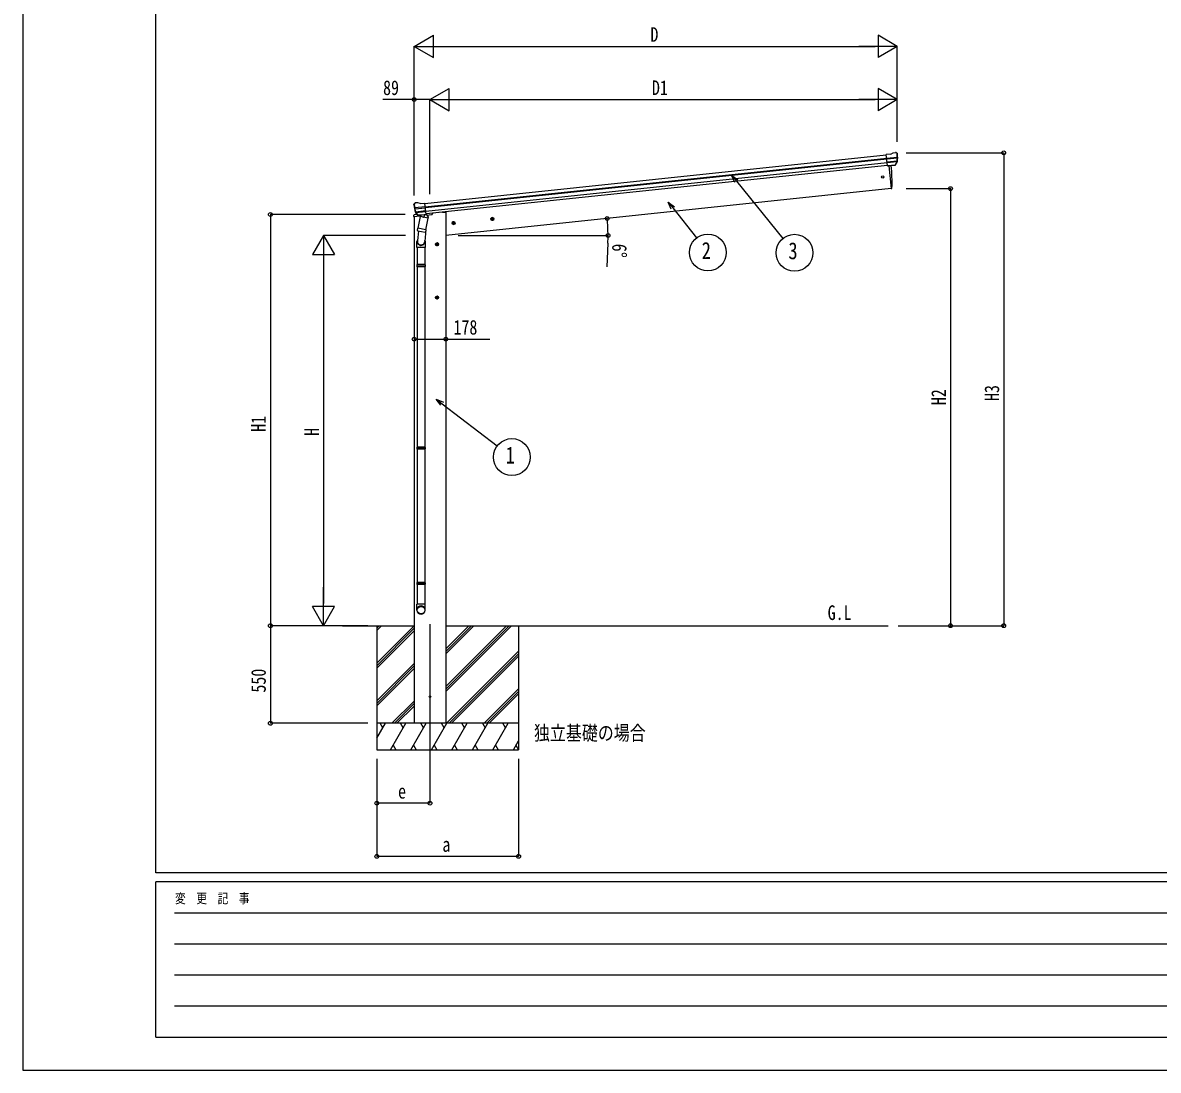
# Model space of a CAD drawing. Units: millimetres, scale not verified. Extents: x -10512 to 10512, y -7425 to 7425.
# Drawn here: x -10512 to -4109, y -7425 to -1520 of the extents above; entities that cross this region are included whole.
import ezdxf
from ezdxf.enums import TextEntityAlignment as Align

# ---------------------------------------------------------------- set-up
doc = ezdxf.new("R2010")
doc.units = ezdxf.units.MM
doc.header["$LTSCALE"] = 40
for name, color, linetype in [('0-2_USER1', 3, 'Continuous'), ('0-3_YKK_12', 2, 'Continuous'), ('0-4_YKK_13', 4, 'Continuous'), ('0-5_YKK_A1', 4, 'Continuous'), ('0-6_YKK_D', 6, 'Continuous'), ('0-7_YKK_ZWAK', 7, 'Continuous')]:
    doc.layers.add(name, color=color, linetype=linetype)
doc.styles.add('ＭＳ ゴシック', font='')
doc.styles.get('ＭＳ ゴシック').set_extended_font_data('MS Gothic')

msp = doc.modelspace()

# ---------------------------------------------------------------- linework, layer by layer
at = {"layer": '0-3_YKK_12'}
msp.add_line((-8216.05, -4910.11), (-8216.05, -5669.32), dxfattribs=at)
at = {"layer": '0-4_YKK_13'}
for p, q in [((-5616.43, -2260.15), (-5642.95, -2262.94)), ((-5636.16, -2327.49), (-5642.95, -2262.94)), ((-5640.79, -2283.47), (-5581.05, -2277.19)), ((-5580.57, -2283.06), (-5640.18, -2289.32)), ((-5581.41, -2299.81), (-5638.44, -2305.81)), ((-5582.8, -2304.47), (-5637.97, -2310.27)), ((-5591.36, -2321.05), (-5581.91, -2302.75)), ((-5590.31, -2321.48), (-5580.18, -2303.22)), ((-5590.11, -2251.35), (-5590.11, -2251.35)), ((-5586.44, -2252.44), (-5586.45, -2252.44)), ((-5586.44, -2252.44), (-5582.12, -2255.94)), ((-5582.12, -2255.94), (-5581.26, -2256.63)), ((-5579.88, -2260.33), (-5580.18, -2258.48)), ((-5592.81, -2322.71), (-5636.19, -2327.27)), ((-5636.16, -2327.49), (-5626.22, -2326.45)), ((-5629.28, -2326.77), (-5615.79, -2455.15)), ((-5626.22, -2326.45), (-5625.95, -2326.51)), ((-5625.95, -2326.51), (-5600.61, -2323.85)), ((-5600.61, -2323.85), (-5600.36, -2323.73)), ((-5600.36, -2323.73), (-5592.67, -2322.92)), ((-5615.79, -2455.15), (-5613.73, -2454.86)), ((-8306.93, -2546.96), (-8307.02, -2545.08)), ((-8305.65, -2542.19), (-8306.35, -2543.05)), ((-8302.15, -2537.87), (-8305.65, -2542.19)), ((-8242.54, -2556.92), (-8302.28, -2563.2)), ((-8302.15, -2537.87), (-8302.15, -2537.87)), ((-8298.79, -2536.05), (-8298.79, -2536.05)), ((-8271.22, -2539.18), (-8244.7, -2536.39)), ((-8237.91, -2600.95), (-8244.7, -2536.39)), ((-8308.63, -2605.76), (-8309.53, -2612.59)), ((-8309.53, -2612.59), (-8272.08, -2608.65)), ((-8287, -2601.17), (-8305.97, -2603.16)), ((-8301.53, -2569.04), (-8241.92, -2562.78)), ((-8284.02, -2604.6), (-8297.71, -2588.84)), ((-8297.22, -2585.26), (-8240.19, -2579.26)), ((-8283.08, -2603.96), (-8296.12, -2588.03)), ((-8294.9, -2589.53), (-8239.72, -2583.73)), ((-8270.65, -2612.92), (-8284.01, -2678.58)), ((-8273.72, -2604.71), (-8281.41, -2605.52)), ((-8281.31, -2605.28), (-8237.94, -2600.72)), ((-8280.64, -2604.56), (-8279.07, -2604.39)), ((-8279.07, -2604.39), (-8241.53, -2600.45)), ((-8277.28, -2604.86), (-8277.43, -2605.59)), ((-8276.81, -2606.72), (-8252.06, -2616.47)), ((-8273.44, -2604.77), (-8273.72, -2604.71)), ((-8248.11, -2602.11), (-8273.44, -2604.77)), ((-8225.77, -2622.05), (-8270.65, -2612.92)), ((-8268.48, -2610), (-8269.14, -2613.23)), ((-8247.67, -2601.48), (-8250.59, -2615.83)), ((-8247.86, -2601.99), (-8248.11, -2602.11)), ((-8237.91, -2600.95), (-8247.86, -2601.99)), ((-8241.53, -2600.45), (-8239.97, -2600.28)), ((-8239.13, -2687.71), (-8225.77, -2622.05)), ((-8238.15, -2598.4), (-8237.23, -2598.59)), ((-8237.23, -2598.59), (-8226.02, -2615.51)), ((-8233.31, -2604.58), (-8206.52, -2601.76)), ((-8226.02, -2615.51), (-8227.29, -2621.74)), ((-8201.66, -2594.21), (-8202.08, -2597.44)), ((-8286.49, -2690.83), (-8284, -2678.58)), ((-8239.13, -2687.71), (-8284.01, -2678.58)), ((-8238.7, -2685.57), (-8245.35, -2753.31)), ((-8239.14, -2687.71), (-8241.68, -2700.18)), ((-8289.31, -2786.75), (-8289.31, -2752.4)), ((-8281.6, -2693.86), (-8287.16, -2749.59)), ((-8286.28, -2692.22), (-8286.28, -2692.22)), ((-8284.94, -2693.18), (-8243.98, -2701.52)), ((-8243.31, -2752.09), (-8243.31, -2786.75)), ((-8243.31, -2786.75), (-8289.31, -2786.75)), ((-8287.31, -2786.75), (-8287.31, -2883.49)), ((-8245.31, -2786.75), (-8245.31, -2883.49)), ((-8289.31, -2885.49), (-8288.31, -2883.49)), ((-8243.31, -2885.49), (-8289.31, -2885.49)), ((-8243.31, -2893.49), (-8289.31, -2893.49)), ((-8244.31, -2883.49), (-8288.31, -2883.49)), ((-8244.31, -2895.49), (-8288.31, -2895.49)), ((-8287.31, -2895.49), (-8287.31, -3912.18)), ((-8245.31, -2895.49), (-8245.31, -3912.18)), ((-8243.31, -2885.49), (-8244.31, -2883.49)), ((-8243.31, -2893.49), (-8244.31, -2895.49)), ((-8243.31, -2885.49), (-8243.31, -2893.49)), ((-8289.31, -3914.18), (-8288.31, -3912.18)), ((-8243.31, -3914.18), (-8289.31, -3914.18)), ((-8243.31, -3922.18), (-8289.31, -3922.18)), ((-8244.31, -3912.18), (-8288.31, -3912.18)), ((-8244.31, -3924.18), (-8288.31, -3924.18)), ((-8287.31, -3924.18), (-8287.31, -4674.86)), ((-8245.31, -3924.18), (-8245.31, -4674.86)), ((-8243.31, -3914.18), (-8244.31, -3912.18)), ((-8243.31, -3922.18), (-8244.31, -3924.18)), ((-8243.31, -3914.18), (-8243.31, -3922.18)), ((-8289.31, -4676.86), (-8288.31, -4674.86)), ((-8243.31, -4676.86), (-8289.31, -4676.86)), ((-8243.31, -4684.86), (-8289.31, -4684.86)), ((-8244.31, -4674.86), (-8288.31, -4674.86)), ((-8244.31, -4686.86), (-8288.31, -4686.86)), ((-8287.31, -4686.86), (-8287.31, -4796.86)), ((-8245.31, -4686.86), (-8245.31, -4796.86)), ((-8243.31, -4676.86), (-8244.31, -4674.86)), ((-8243.31, -4684.86), (-8244.31, -4686.86)), ((-8243.31, -4676.86), (-8243.31, -4684.86)), ((-8289.31, -4831.01), (-8289.31, -4796.86)), ((-8243.31, -4796.86), (-8289.31, -4796.86)), ((-8243.31, -4831.01), (-8243.31, -4796.86))]:
    msp.add_line(p, q, dxfattribs=at)
for points in [[(-5616.43, -2260.15), (-5604.83, -2253.18), (-5604.83, -2253.18)], [(-5603.6, -2252.77), (-5603.6, -2252.77), (-5590.11, -2251.35)], [(-8285.3, -2534.63), (-8285.3, -2534.63), (-8298.79, -2536.05)], [(-8271.22, -2539.18), (-8284.01, -2534.78), (-8284.02, -2534.77)], [(-8289.31, -2885.49), (-8289.31, -2893.49), (-8288.31, -2895.49)], [(-8289.31, -3914.18), (-8289.31, -3922.18), (-8288.31, -3924.18)], [(-8289.31, -4676.86), (-8289.31, -4684.86), (-8288.31, -4686.86)]]:
    msp.add_lwpolyline(points, dxfattribs=at)
for centre, radius in [((-5662.98, -2388.82), 6.5), ((-8216.05, -5319.1), 4.5)]:
    msp.add_circle(centre, radius, dxfattribs=at)
for centre, radius, start, end in [((-5603.28, -2255.75), 3, 96.02369, 120.97631), ((-5589.59, -2256.32), 5, 51.04426, 95.95574), ((-5773.43, -2281.98), 192.44, 1.4271, 6.57578), ((-5584.58, -2301.37), 3, 332.69111, 354.20009), ((-5780.77, -2281.45), 200.2, 354.20009, 359.53883), ((-5535.78, -2275.08), 45.32, 182.67122, 185.64518), ((-5580.39, -2284.4), 1.35, 95.1605, 97.91927), ((-5577.78, -2282.84), 2.74, 179.02151, 184.43412), ((-5582.81, -2301.77), 3, 331, 354.13916), ((-5780.77, -2281.45), 202, 354.13916, 6), ((-6511.38, -2414.94), 900.99, 357.6414, 5.70688), ((-5592.92, -2320.03), 2.99, 285.2717, 331.00739), ((-5614.15, -2451.89), 3, 278, 357.63919), ((-8106.04, -2525.84), 202, 186, 197.86084), ((-8113.11, -2527.89), 192.44, 185.42422, 190.5729), ((-8298.26, -2541.02), 5, 96.04426, 140.95574), ((-8284.99, -2537.61), 3, 71.02369, 95.97631), ((-8305.66, -2606.15), 3, 96, 172.5), ((-8347, -2570.55), 45.32, 6.35482, 9.32878), ((-8304.3, -2569.41), 2.74, 7.56588, 12.97849), ((-8301.43, -2570.39), 1.35, 94.08073, 96.8395), ((-8106.04, -2525.84), 200.2, 192.46117, 197.79991), ((-8295.45, -2586.88), 3, 197.86084, 221), ((-8293.8, -2586.13), 3, 197.79991, 219.30889), ((-8281.76, -2602.64), 2.99, 220.99261, 266.7283), ((-8280.69, -2604.06), 0.5, 240.73754, 276), ((-8277.77, -2604.76), 0.5, 348.5, 96), ((-8276.45, -2605.79), 1, 168.5, 248.5), ((-8251.59, -2615.55), 1.03, 242.53897, 344.46569), ((-8247.09, -2601.64), 0.604, 93.09842, 164.70595), ((-8240.02, -2599.79), 0.5, 276, 311.26246), ((-8207.04, -2596.79), 5, 276, 352.5), ((-8259.31, -2752.4), 30, 177.45142, 180), ((-8284.59, -2691.25), 1.95, 167.54017, 209.97766), ((-8284.54, -2691.22), 2, 209.90962, 258.5), ((-8243.58, -2699.56), 2, 258.5, 341.96843)]:
    msp.add_arc(centre, radius, start, end, dxfattribs=at)
for centre, major_axis, ratio, start_param, end_param in [((-5582.14, -2259.94), (-0.87, 5.91), 0.020485, 0.671432, 1.5691306), ((-5587.53, -2255.42), (5.88, -1.31), 0.24881, 0.460585, 0.4641038), ((-5583.15, -2258.97), (-2.34, 1.9), 0.995767, 3.9859716, 4.712389), ((-5778.46, -2303.39), (-20.92, 199.05), 0.994373, 4.7113789, 4.7277536), ((-5593.12, -2319.73), (-0.11, 3), 0.642905, 3.2459383, 4.203928), ((-5592.99, -2319.93), (1.66, -2.51), 0.997631, 5.8041905, 5.8929484), ((-5593.06, -2319.82), (3.53, -2.11), 0.650902, 5.2561448, 5.3289554), ((-5590.69, -2319.47), (1.08, 3.13), 0.040856, 2.1135035, 2.1416249), ((-8304.01, -2544.94), (1.9, 2.34), 0.995767, 1.5707963, 2.2972137), ((-8300.47, -2540.56), (-5.48, -2.51), 0.24881, 5.8190815, 5.8226003), ((-8304.81, -2546.1), (-0.38, 5.97), 0.020485, 4.7140547, 5.6117533), ((-8103.73, -2547.79), (-20.92, 199.05), 0.994373, 1.5554317, 1.5718064), ((-8284.06, -2602.56), (-1.71, 2.84), 0.040856, 4.1415604, 4.1696818), ((-8281.63, -2602.3), (-0.51, 2.96), 0.642905, 2.0792573, 3.037247), ((-8281.67, -2602.41), (-3.02, -2.79), 0.650902, 0.9542299, 1.0270405), ((-8281.72, -2602.53), (-1.1, -2.8), 0.997631, 0.3902369, 0.4789948), ((-8266.31, -2752.09), (23, 0), 0.996195, 2.621936, 6.6074797), ((-8266.31, -2752.09), (21, 0), 0.996195, 3.0215498, 6.2247991), ((-8266.31, -4829.26), (-23, 0), 0.996195, 3.1415927, 6.2831853), ((-8266.31, -4831.01), (-23, 0), 0.996195, 3.1415927, 6.2831853), ((-8266.31, -4831.01), (0, -23.43), 0.981806, 4.712389, 7.8539816)]:
    msp.add_ellipse(centre, major_axis=major_axis, ratio=ratio, start_param=start_param, end_param=end_param, dxfattribs=at)
msp.add_ellipse((-8266.31, -4831.01), major_axis=(21, 0), ratio=0.996195, dxfattribs=at)
at = {"layer": '0-5_YKK_A1'}
for p, q in [((-8244.49, -2538.38), (-5642.74, -2264.93)), ((-8242.5, -2557.28), (-5640.75, -2283.82)), ((-8242.07, -2561.46), (-5640.31, -2288)), ((-8239.98, -2581.32), (-5638.23, -2307.86)), ((-5636.47, -2324.6), (-8238.22, -2598.05)), ((-8305.05, -2612.12), (-8305.05, -5469.1)), ((-8146.05, -2588.6), (-8201.69, -2594.45)), ((-8146.05, -2588.6), (-8127.05, -2588.6)), ((-8127.05, -2588.6), (-8127.05, -5469.1)), ((-7854.38, -2625.18), (-7874.27, -2627.27)), ((-7865.11, -2618.76), (-7871.18, -2623.17)), ((-7871.18, -2623.17), (-7870.4, -2630.64)), ((-7863.28, -2636.17), (-7865.37, -2616.28)), ((-7858.26, -2621.81), (-7865.11, -2618.76)), ((-8073.17, -2648.18), (-8093.06, -2650.27)), ((-8083.9, -2641.76), (-8089.97, -2646.17)), ((-8089.97, -2646.17), (-8089.19, -2653.63)), ((-8089.19, -2653.63), (-8082.33, -2656.69)), ((-8082.07, -2659.17), (-8084.16, -2639.28)), ((-8077.04, -2644.81), (-8083.9, -2641.76)), ((-7870.4, -2630.64), (-7863.54, -2633.69)), ((-8166.05, -2769.1), (-8186.05, -2769.1)), ((-8176.05, -2761.59), (-8182.55, -2765.34)), ((-8182.55, -2765.34), (-8182.55, -2772.85)), ((-8182.55, -2772.85), (-8176.05, -2776.6)), ((-8176.05, -2779.1), (-8176.05, -2759.1)), ((-8169.55, -2765.34), (-8176.05, -2761.59)), ((-8166.09, -3069.16), (-8186.09, -3069.16)), ((-8176.09, -3061.65), (-8182.59, -3065.4)), ((-8182.59, -3065.4), (-8182.59, -3072.91)), ((-8182.59, -3072.91), (-8176.09, -3076.66)), ((-8176.09, -3079.16), (-8176.09, -3059.16)), ((-8169.59, -3065.4), (-8176.09, -3061.65)), ((-8709.08, -4919.1), (-8305.05, -4919.1)), ((-8516.05, -4919.1), (-8516.05, -5619.1)), ((-8516.05, -4946.48), (-8488.67, -4919.1)), ((-8516.05, -4932.34), (-8502.81, -4919.1)), ((-8516.05, -5130.33), (-8305.05, -4919.33)), ((-8127.05, -4919.1), (-5633.02, -4919.1)), ((-8127.05, -5290.11), (-7756.04, -4919.1)), ((-8127.05, -5261.82), (-7784.32, -4919.1)), ((-8127.05, -5275.97), (-7770.18, -4919.1)), ((-8127.05, -5077.98), (-7968.17, -4919.1)), ((-8127.05, -5063.84), (-7982.31, -4919.1)), ((-8127.05, -5049.69), (-7996.46, -4919.1)), ((-7716.05, -4919.1), (-7716.05, -5619.1)), ((-8516.05, -5144.47), (-8305.05, -4933.47)), ((-8516.05, -5158.61), (-8305.05, -4947.61)), ((-8122.2, -5469.1), (-7716.05, -5062.96)), ((-8108.05, -5469.1), (-7716.05, -5077.1)), ((-8093.91, -5469.1), (-7716.05, -5091.24)), ((-8516.05, -5342.46), (-8305.05, -5131.46)), ((-8516.05, -5356.6), (-8305.05, -5145.6)), ((-8516.05, -5370.74), (-8305.05, -5159.74)), ((-7910.06, -5469.1), (-7716.05, -5275.09)), ((-7895.92, -5469.1), (-7716.05, -5289.23)), ((-7881.78, -5469.1), (-7716.05, -5303.37)), ((-8430.56, -5469.1), (-8305.05, -5343.59)), ((-8416.42, -5469.1), (-8305.05, -5357.73)), ((-8402.28, -5469.1), (-8305.05, -5371.87)), ((-7716.05, -5469.1), (-8516.05, -5469.1)), ((-8516.05, -5552.93), (-8467.65, -5469.1)), ((-8482.66, -5495.08), (-8497.66, -5469.1)), ((-8438.79, -5619.1), (-8352.19, -5469.1)), ((-8367.19, -5495.08), (-8382.19, -5469.1)), ((-8323.32, -5619.1), (-8236.72, -5469.1)), ((-8251.72, -5495.08), (-8266.72, -5469.1)), ((-8207.85, -5619.1), (-8121.25, -5469.1)), ((-8136.25, -5495.08), (-8151.25, -5469.1)), ((-8092.38, -5619.1), (-8005.77, -5469.1)), ((-8020.78, -5495.08), (-8035.78, -5469.1)), ((-7976.91, -5619.1), (-7890.3, -5469.1)), ((-7920.31, -5469.1), (-7905.3, -5495.08)), ((-7861.44, -5619.1), (-7774.83, -5469.1)), ((-7789.84, -5495.08), (-7804.84, -5469.1)), ((-7745.97, -5619.1), (-7716.05, -5567.29)), ((-8516.05, -5619.1), (-7716.05, -5619.1)), ((-8423.79, -5593.12), (-8408.79, -5619.1)), ((-8308.32, -5593.12), (-8293.32, -5619.1)), ((-8192.85, -5593.12), (-8177.85, -5619.1)), ((-8077.38, -5593.12), (-8062.38, -5619.1)), ((-7961.91, -5593.12), (-7946.91, -5619.1)), ((-7846.44, -5593.12), (-7831.44, -5619.1)), ((-7730.97, -5593.12), (-7716.05, -5618.95))]:
    msp.add_line(p, q, dxfattribs=at)
for points in [[(-5629.28, -2326.77), (-5615.79, -2455.15), (-8127.02, -2719.09)], [(-7863.54, -2633.69), (-7857.47, -2629.28), (-7858.26, -2621.81)], [(-8082.33, -2656.69), (-8076.26, -2652.27), (-8077.04, -2644.81)], [(-8176.05, -2776.6), (-8169.55, -2772.85), (-8169.55, -2765.34)], [(-8176.09, -3076.66), (-8169.59, -3072.91), (-8169.59, -3065.4)]]:
    msp.add_lwpolyline(points, dxfattribs=at)
for centre, radius in [((-7864.33, -2626.23), 8.5), ((-7864.33, -2626.23), 7.7), ((-7864.33, -2626.23), 6.5), ((-8083.12, -2649.22), 8.5), ((-8083.12, -2649.22), 7.7), ((-8083.12, -2649.22), 6.5), ((-8176.05, -2769.1), 8.5), ((-8176.05, -2769.1), 7.7), ((-8176.05, -2769.1), 6.5), ((-8176.09, -3069.16), 8.5), ((-8176.09, -3069.16), 7.7), ((-8176.09, -3069.16), 6.5)]:
    msp.add_circle(centre, radius, dxfattribs=at)
at = {"layer": '0-6_YKK_D'}
for p, q in [((-8305.05, -1653.33), (-8196.8, -1590.83)), ((-8196.8, -1715.83), (-8196.8, -1590.83)), ((-5580.85, -1653.33), (-5689.1, -1590.83)), ((-5689.1, -1590.83), (-5689.1, -1715.83)), ((-8305.05, -2494.36), (-8305.05, -1652.33)), ((-8305.05, -1653.33), (-8196.8, -1715.83)), ((-8305.05, -1653.33), (-8088.55, -1653.33)), ((-8180.05, -1653.33), (-5705.85, -1653.33)), ((-5580.85, -1653.33), (-5797.35, -1653.33)), ((-5580.85, -1653.33), (-5689.1, -1715.83)), ((-5580.85, -2190.51), (-5580.85, -1652.33)), ((-8216.05, -1953.33), (-8107.8, -1890.83)), ((-8107.8, -2015.83), (-8107.8, -1890.83)), ((-5580.85, -1953.33), (-5689.1, -1890.83)), ((-5689.1, -1890.83), (-5689.1, -2015.83)), ((-8305.05, -2494.36), (-8305.05, -1952.33)), ((-8216.05, -2486.24), (-8216.05, -1952.33)), ((-8216.05, -2486.24), (-8216.05, -1952.33)), ((-8216.05, -1953.33), (-8107.8, -2015.83)), ((-8216.05, -1953.33), (-7999.55, -1953.33)), ((-8091.05, -1953.33), (-5705.85, -1953.33)), ((-5580.85, -1953.33), (-5797.35, -1953.33)), ((-5580.85, -1953.33), (-5689.1, -2015.83)), ((-5580.85, -2190.51), (-5580.85, -1952.33)), ((-5530.02, -2253.33), (-4979.85, -2253.33)), ((-4980.85, -2253.33), (-4980.85, -4919.1)), ((-5530.02, -2455.15), (-5279.85, -2455.15)), ((-5280.85, -2455.15), (-5280.85, -4919.1)), ((-8354.99, -2600.9), (-9117.14, -2600.9)), ((-9116.14, -2600.9), (-9116.14, -4919.1)), ((-8816.05, -2719.1), (-8878.55, -2827.35)), ((-8353.3, -2719.1), (-8817.05, -2719.1)), ((-8816.05, -2719.1), (-8753.55, -2827.35)), ((-8816.05, -2719.1), (-8816.05, -2935.6)), ((-8056.39, -2719.49), (-7210.9, -2719.49)), ((-7212.88, -2761.97), (-7219.08, -2895.83)), ((-8878.55, -2827.35), (-8753.55, -2827.35)), ((-8816.05, -2844.1), (-8816.05, -4794.1)), ((-8816.05, -4919.1), (-8816.05, -4702.59)), ((-8816.05, -4919.1), (-8878.55, -4810.84)), ((-8753.55, -4810.84), (-8878.55, -4810.84)), ((-8816.05, -4919.1), (-8753.55, -4810.84)), ((-8714.05, -4919.1), (-9117.14, -4919.1)), ((-8566.05, -4919.1), (-9117.14, -4919.1)), ((-9116.14, -4919.1), (-9116.14, -5469.1)), ((-8714.05, -4919.1), (-8817.05, -4919.1)), ((-5576.17, -4919.1), (-4979.85, -4919.1)), ((-5576.17, -4919.1), (-5279.85, -4919.1)), ((-8566.05, -5469.1), (-9117.14, -5469.1)), ((-8516.05, -5669.1), (-8516.05, -6220.1)), ((-8516.05, -5669.1), (-8516.05, -5920.1)), ((-8216.05, -5669.1), (-8216.05, -5920.1)), ((-7716.05, -5669.1), (-7716.05, -6220.1)), ((-8216.05, -5919.1), (-8516.05, -5919.1)), ((-7716.05, -6219.1), (-8516.05, -6219.1))]:
    msp.add_line(p, q, dxfattribs=at)
for points in [[(-8216.05, -1953.33), (-8305.05, -1953.33), (-8481.55, -1953.33)], [(-6497.33, -2420.13), (-6515.3, -2379.97), (-6479.66, -2405.76)], [(-6515.3, -2379.97), (-6488.49, -2412.94), (-6225.86, -2736.02)], [(-6855.22, -2571.07), (-6872.53, -2530.62), (-6837.31, -2557)], [(-6872.53, -2530.62), (-6846.27, -2564.03), (-6713.35, -2733.19)], [(-8305.05, -3303.65), (-8127.05, -3303.65), (-7878.55, -3303.65)], [(-8154.3, -3676.6), (-8181.14, -3641.73), (-8140.47, -3658.51)], [(-8181.14, -3641.73), (-8147.39, -3667.55), (-7836.89, -3905.07)]]:
    msp.add_lwpolyline(points, dxfattribs=at)
for centre, radius in [((-8305.05, -1953.33), 10.62), ((-4980.85, -2253.33), 10.62), ((-5280.85, -2455.15), 10.62), ((-9116.14, -2600.9), 10.62), ((-7216.93, -2623.44), 10.62), ((-7211.9, -2719.49), 10.62), ((-6649.09, -2814.96), 104), ((-6160.26, -2816.72), 104), ((-8305.05, -3303.65), 10.62), ((-8127.05, -3303.65), 10.62), ((-7754.29, -3968.25), 104), ((-9116.14, -4919.1), 10.62), ((-9116.14, -4919.1), 10.62), ((-5280.85, -4919.1), 10.62), ((-4980.85, -4919.1), 10.62), ((-9116.14, -5469.1), 10.62), ((-8516.05, -5919.1), 10.62), ((-8216.05, -5919.1), 10.62), ((-8516.05, -6219.1), 10.62), ((-7716.05, -6219.1), 10.62)]:
    msp.add_circle(centre, radius, dxfattribs=at)
for start, end in [(0, 6), (357.34965, 0)]:
    msp.add_arc((-8130.75, -2719.49), 918.85, start, end, dxfattribs=at)
at = {"layer": '0-7_YKK_ZWAK'}
for p, q in [((-9762.45, -6312.5), (-9762.45, 6937.5)), ((9737.55, -6312.5), (-9762.45, -6312.5)), ((-3262.45, -6362.5), (-9762.45, -6362.5)), ((-9762.45, -7237.5), (-9762.45, -6362.5)), ((-9656.2, -6537.5), (-3387.45, -6537.5)), ((-9656.2, -6712.5), (-3387.45, -6712.5)), ((-9656.2, -6887.5), (-3387.45, -6887.5)), ((-9656.2, -7062.5), (-3387.45, -7062.5)), ((-9762.45, -7237.5), (-3262.45, -7237.5))]:
    msp.add_line(p, q, dxfattribs=at)
msp.add_lwpolyline([(-10512.5, -7425), (10512.5, -7425), (10512.5, 7425), (-10512.5, 7425)], close=True, dxfattribs=at)

# ---------------------------------------------------------------- texts
at = {"layer": '0-2_USER1', "style": 'ＭＳ ゴシック', "width": 0.8}
for s, p in [('G.L', (-5973.5, -4911.5)), ('独立基礎の場合', (-7629.5, -5589.5))]:
    msp.add_text(s, height=82.48, dxfattribs=at).set_placement(p, align=Align.BOTTOM_LEFT)
at = {"layer": '0-6_YKK_D', "style": 'ＭＳ ゴシック', "width": 0.8}
for s, height, p in [('D', 82.48, (-6972.95, -1652.33)), ('89', 82.48, (-8480.55, -1952.33)), ('D1', 82.48, (-6964.45, -1952.33)), ('2', 95.31, (-6683.76, -2879.96)), ('3', 95.31, (-6194.92, -2881.72)), ('178', 82.48, (-8083.55, -3302.65)), ('1', 95.31, (-7788.96, -4033.25)), ('e', 82.48, (-8396.05, -5918.1)), ('a', 82.48, (-8146.05, -6218.1))]:
    msp.add_text(s, height=height, dxfattribs=at).set_placement(p, align=Align.BOTTOM_LEFT)
for s, rotation, p in [('6°', 267.35, (-7211.93, -2763.02)), ('H3', 90, (-4981.85, -3652.22)), ('H2', 90, (-5281.85, -3675.77)), ('H1', 90, (-9117.14, -3826)), ('H', 90, (-8817.05, -3849.1)), ('550', 90, (-9117.14, -5296.1))]:
    msp.add_text(s, height=82.48, rotation=rotation, dxfattribs=at).set_placement(p, align=Align.BOTTOM_LEFT)
at = {"layer": '0-7_YKK_ZWAK', "style": 'ＭＳ ゴシック', "width": 0.8}
msp.add_text('変  更  記  事', height=54.99, dxfattribs=at).set_placement((-9653.28, -6500), align=Align.BOTTOM_LEFT)

doc.saveas('drawing.dxf')
